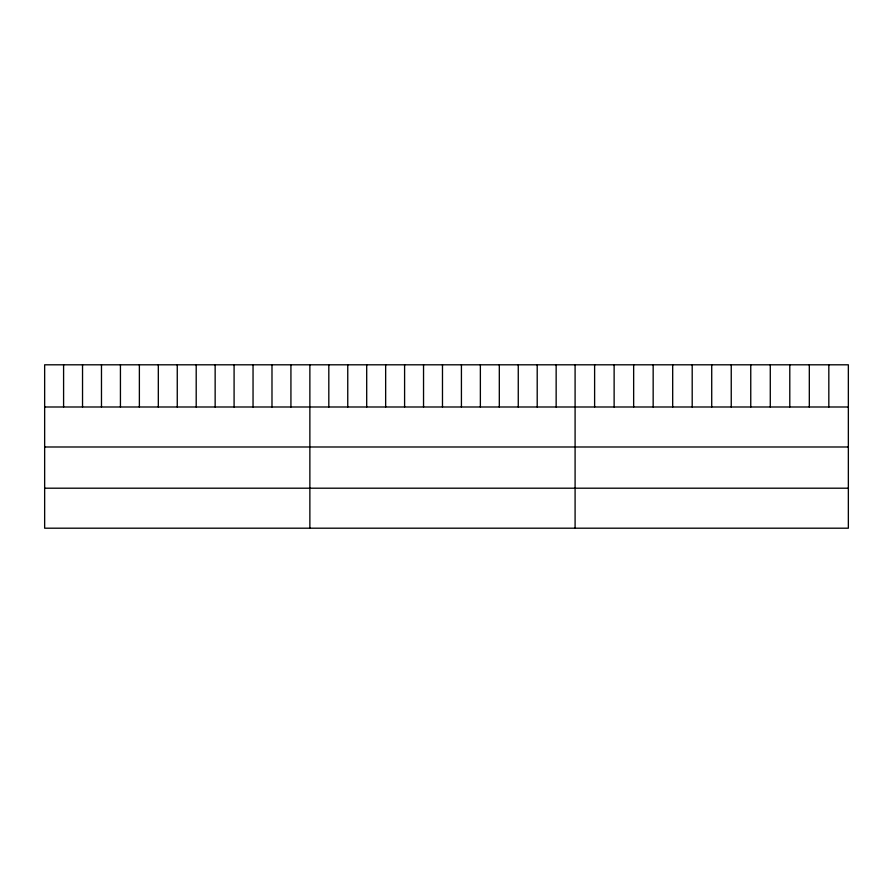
<?xml version="1.0" encoding="UTF-8"?>
<svg xmlns="http://www.w3.org/2000/svg" width="893" height="893" viewBox="0 0 893 893"><rect width="100%" height="100%" fill="white"/><g stroke="black" fill="none" stroke-linecap="round" stroke-linejoin="round"><path stroke-width="1.34" d="M848.35 406.996L848.35 528.198L44.65 528.198L44.65 364.802L848.35 364.802L848.35 406.996L44.65 406.996M44.65 446.991L848.35 446.991M44.65 488.203L848.35 488.203M828.827 364.802L828.827 406.996M809.315 364.802L809.315 406.996M789.792 364.802L789.792 406.996M770.279 364.802L770.279 406.996M750.756 364.802L750.756 406.996M731.244 364.802L731.244 406.996M711.721 364.802L711.721 406.996M692.198 364.802L692.198 406.996M672.686 364.802L672.686 406.996M653.163 364.802L653.163 406.996M633.65 364.802L633.65 406.996M614.127 364.802L614.127 406.996M594.615 364.802L594.615 406.996M575.092 364.802L575.092 528.198M556.149 364.802L556.149 406.996M537.206 364.802L537.206 406.996M518.264 364.802L518.264 406.996M499.31 364.802L499.31 406.996M480.367 364.802L480.367 406.996M461.424 364.802L461.424 406.996M442.481 364.802L442.481 406.996M423.539 364.802L423.539 406.996M404.596 364.802L404.596 406.996M385.653 364.802L385.653 406.996M366.699 364.802L366.699 406.996M347.757 364.802L347.757 406.996M328.814 364.802L328.814 406.996M309.871 364.802L309.871 528.198M290.928 364.802L290.928 406.996M271.985 364.802L271.985 406.996M253.043 364.802L253.043 406.996M234.089 364.802L234.089 406.996M215.146 364.802L215.146 406.996M196.203 364.802L196.203 406.996M177.261 364.802L177.261 406.996M158.318 364.802L158.318 406.996M139.375 364.802L139.375 406.996M120.432 364.802L120.432 406.996M101.478 364.802L101.478 406.996M82.536 364.802L82.536 406.996M63.593 364.802L63.593 406.996"/></g></svg>
